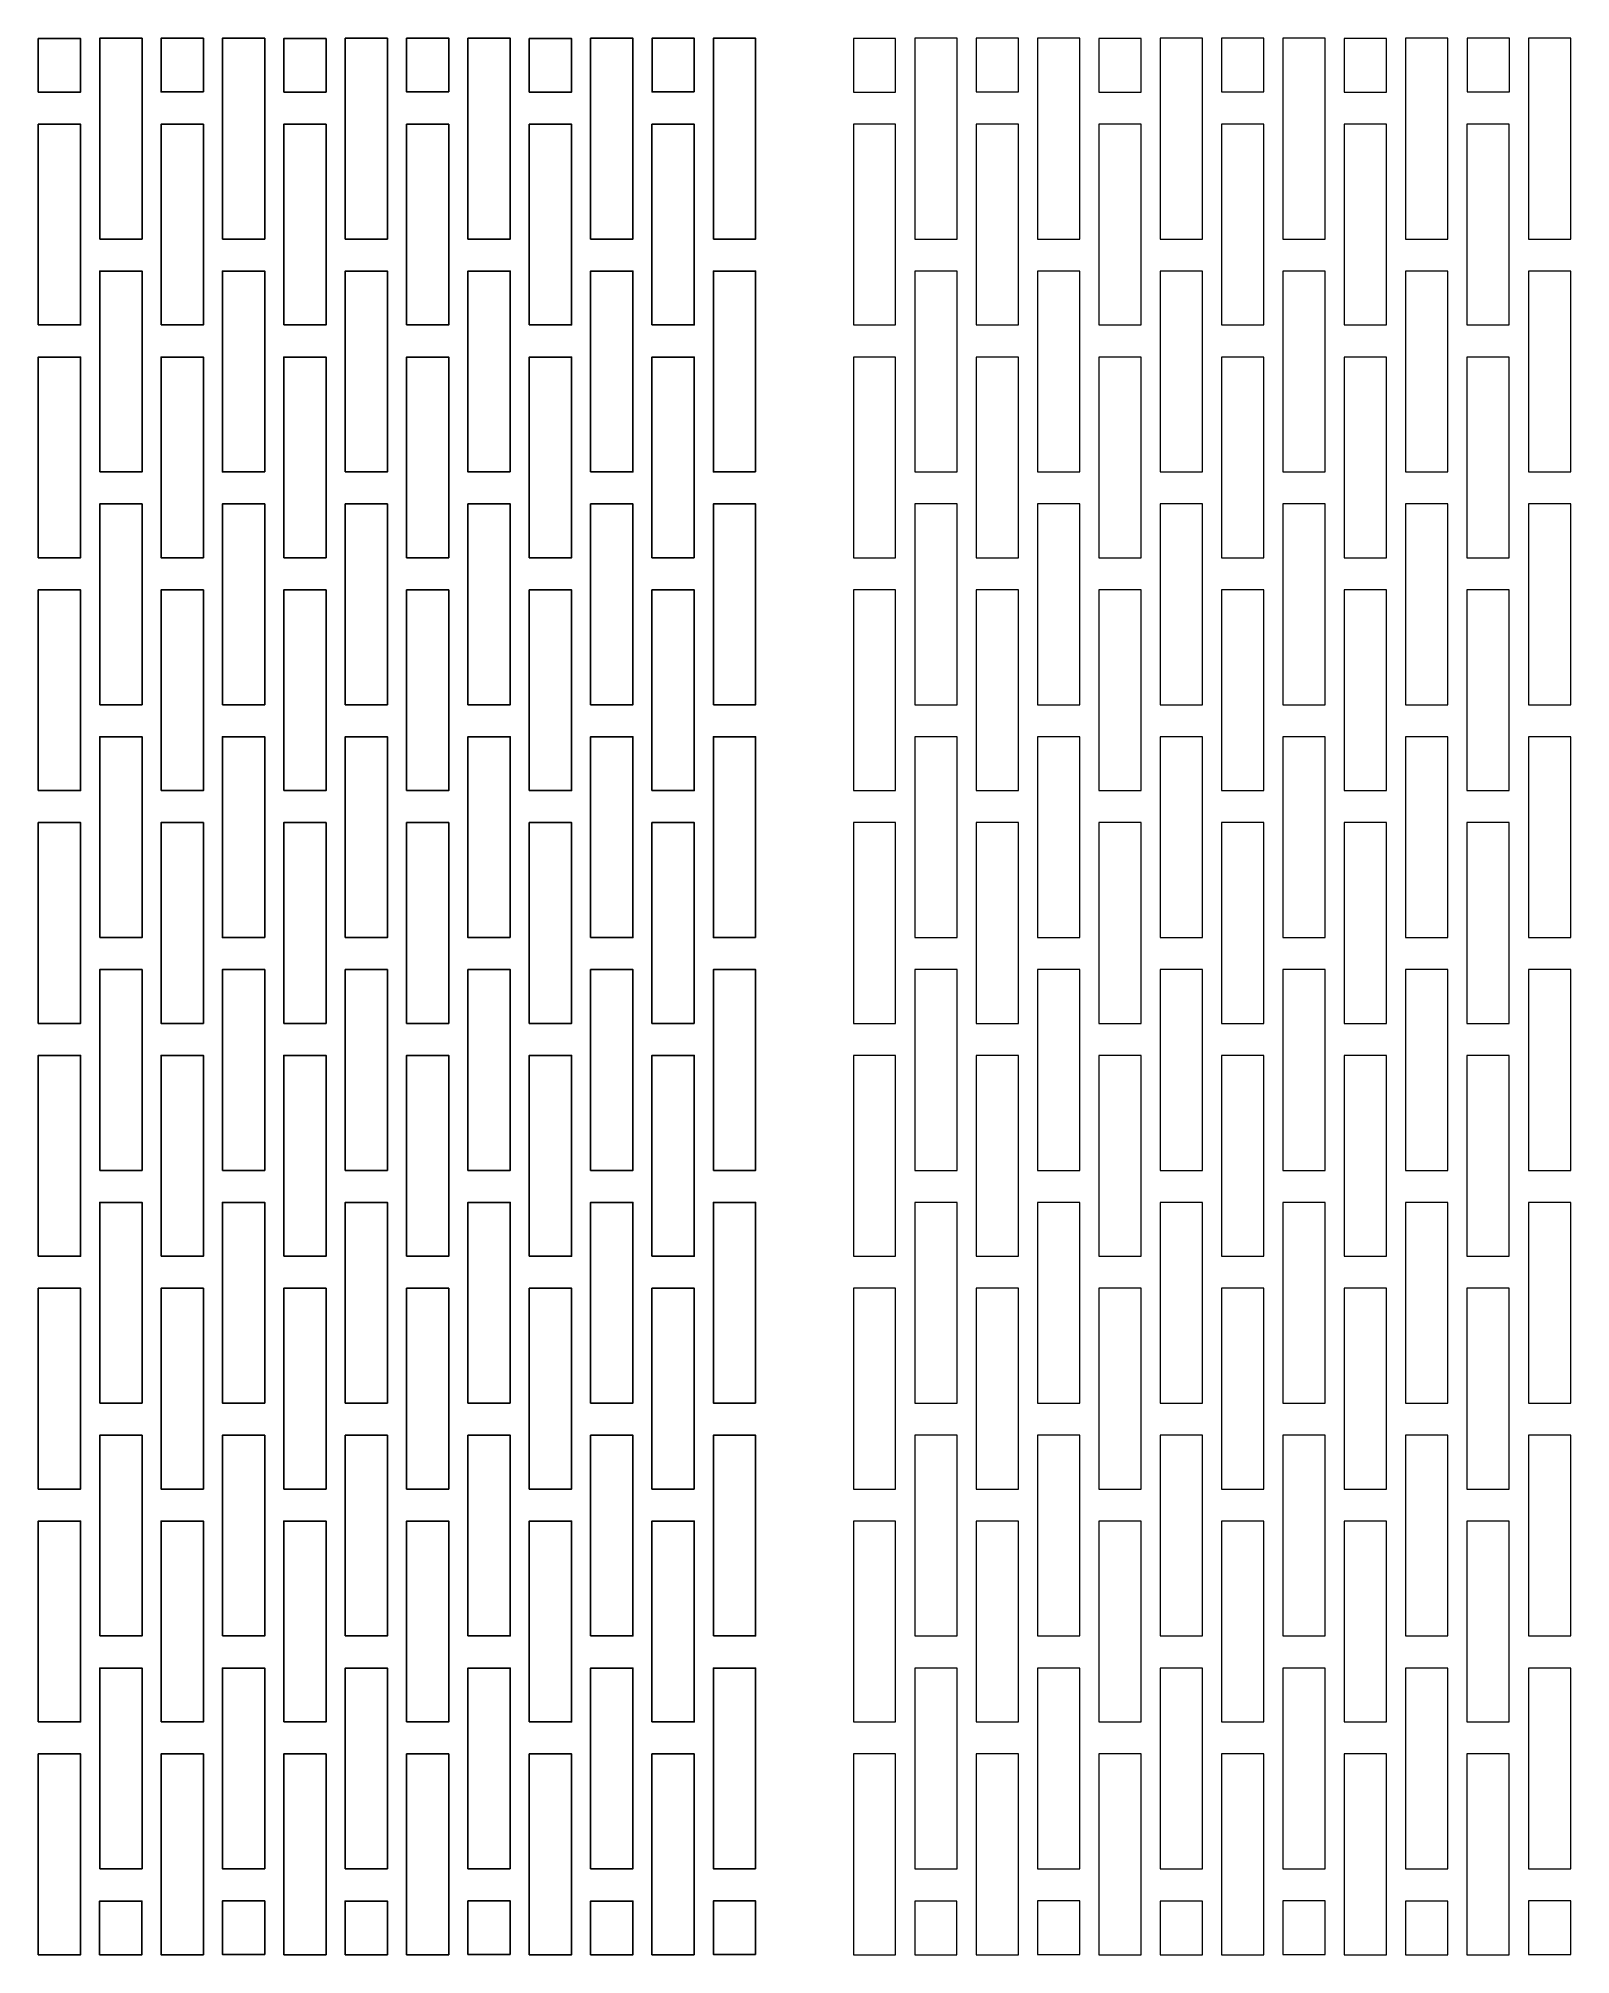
# Model space of a CAD drawing. Header units: centimetres. Extents: x -85 to 85, y -107 to 107.
import ezdxf

# ---------------------------------------------------------------- set-up
doc = ezdxf.new("R2010")
doc.units = ezdxf.units.CM
doc.header["$MEASUREMENT"] = 0
doc.layers.add('layer 1', color=7, linetype='Continuous')

msp = doc.modelspace()

# ---------------------------------------------------------------- linework, layer by layer
at = {"layer": 'layer 1', "color": 175}
for points in [[(-10.1512, 84.35851), (-5.44112, 84.35851), (-5.44112, 106.71175), (-10.1512, 106.71175), (-10.1512, 84.35851)], [(-85.32156, 100.73043), (-80.61148, 100.73043), (-80.61148, 106.69129), (-85.32156, 106.69129), (-85.32156, 100.73043)], [(-78.48452, 84.35846), (-73.77444, 84.35846), (-73.77444, 106.7117), (-78.48452, 106.7117), (-78.48452, 84.35846)], [(-64.81786, 84.35847), (-60.10778, 84.35847), (-60.10778, 106.71171), (-64.81786, 106.71171), (-64.81786, 84.35847)], [(-57.98821, 100.73045), (-53.27813, 100.73045), (-53.27813, 106.69131), (-57.98821, 106.69131), (-57.98821, 100.73045)], [(-51.15117, 84.35848), (-46.44109, 84.35848), (-46.44109, 106.71172), (-51.15117, 106.71172), (-51.15117, 84.35848)], [(-37.48451, 84.35849), (-32.77443, 84.35849), (-32.77443, 106.71173), (-37.48451, 106.71173), (-37.48451, 84.35849)], [(-30.65488, 100.73047), (-25.9448, 100.73047), (-25.9448, 106.69133), (-30.65488, 106.69133), (-30.65488, 100.73047)], [(-23.81784, 84.3585), (-19.10776, 84.3585), (-19.10776, 106.71174), (-23.81784, 106.71174), (-23.81784, 84.3585)], [(-85.32154, 74.79638), (-80.61146, 74.79638), (-80.61146, 97.14962), (-85.32154, 97.14962), (-85.32154, 74.79638)], [(-71.65487, 74.79639), (-66.94479, 74.79639), (-66.94479, 97.14963), (-71.65487, 97.14963), (-71.65487, 74.79639)], [(-57.98819, 74.7964), (-53.27811, 74.7964), (-53.27811, 97.14964), (-57.98819, 97.14964), (-57.98819, 74.7964)], [(-44.32152, 74.79641), (-39.61144, 74.79641), (-39.61144, 97.14965), (-44.32152, 97.14965), (-44.32152, 74.79641)], [(-30.65486, 74.79642), (-25.94478, 74.79642), (-25.94478, 97.14966), (-30.65486, 97.14966), (-30.65486, 74.79642)], [(-16.98822, 74.79643), (-12.27814, 74.79643), (-12.27814, 97.14967), (-16.98822, 97.14967), (-16.98822, 74.79643)], [(-78.48452, 58.42872), (-73.77444, 58.42872), (-73.77444, 80.78196), (-78.48452, 80.78196), (-78.48452, 58.42872)], [(-51.15117, 58.42874), (-46.44109, 58.42874), (-46.44109, 80.78198), (-51.15117, 80.78198), (-51.15117, 58.42874)], [(-23.81784, 58.42876), (-19.10776, 58.42876), (-19.10776, 80.782), (-23.81784, 80.782), (-23.81784, 58.42876)], [(-85.32154, 48.86663), (-80.61146, 48.86663), (-80.61146, 71.21987), (-85.32154, 71.21987), (-85.32154, 48.86663)], [(-57.98819, 48.86665), (-53.27811, 48.86665), (-53.27811, 71.21989), (-57.98819, 71.21989), (-57.98819, 48.86665)], [(-30.65486, 48.86667), (-25.94478, 48.86667), (-25.94478, 71.21991), (-30.65486, 71.21991), (-30.65486, 48.86667)], [(-78.48452, 32.49899), (-73.77444, 32.49899), (-73.77444, 54.85223), (-78.48452, 54.85223), (-78.48452, 32.49899)], [(-64.81786, 32.49901), (-60.10778, 32.49901), (-60.10778, 54.85225), (-64.81786, 54.85225), (-64.81786, 32.49901)], [(-51.15117, 32.49901), (-46.44109, 32.49901), (-46.44109, 54.85225), (-51.15117, 54.85225), (-51.15117, 32.49901)], [(-37.48451, 32.49903), (-32.77443, 32.49903), (-32.77443, 54.85227), (-37.48451, 54.85227), (-37.48451, 32.49903)], [(-23.81784, 32.49903), (-19.10776, 32.49903), (-19.10776, 54.85227), (-23.81784, 54.85227), (-23.81784, 32.49903)], [(-10.1512, 32.49905), (-5.44112, 32.49905), (-5.44112, 54.85229), (-10.1512, 54.85229), (-10.1512, 32.49905)], [(-85.32154, 22.93691), (-80.61146, 22.93691), (-80.61146, 45.29015), (-85.32154, 45.29015), (-85.32154, 22.93691)], [(-71.65487, 22.93693), (-66.94479, 22.93693), (-66.94479, 45.29017), (-71.65487, 45.29017), (-71.65487, 22.93693)], [(-57.98819, 22.93693), (-53.27811, 22.93693), (-53.27811, 45.29017), (-57.98819, 45.29017), (-57.98819, 22.93693)], [(-44.32152, 22.93695), (-39.61144, 22.93695), (-39.61144, 45.29019), (-44.32152, 45.29019), (-44.32152, 22.93695)], [(-30.65486, 22.93695), (-25.94478, 22.93695), (-25.94478, 45.29019), (-30.65486, 45.29019), (-30.65486, 22.93695)], [(-16.98822, 22.93697), (-12.27814, 22.93697), (-12.27814, 45.29021), (-16.98822, 45.29021), (-16.98822, 22.93697)], [(-78.48452, 6.56925), (-73.77444, 6.56925), (-73.77444, 28.92249), (-78.48452, 28.92249), (-78.48452, 6.56925)], [(-51.15117, 6.56927), (-46.44109, 6.56927), (-46.44109, 28.92251), (-51.15117, 28.92251), (-51.15117, 6.56927)], [(-23.81784, 6.56929), (-19.10776, 6.56929), (-19.10776, 28.92253), (-23.81784, 28.92253), (-23.81784, 6.56929)], [(-85.32154, -2.99283), (-80.61146, -2.99283), (-80.61146, 19.36041), (-85.32154, 19.36041), (-85.32154, -2.99283)], [(-57.98819, -2.99281), (-53.27811, -2.99281), (-53.27811, 19.36043), (-57.98819, 19.36043), (-57.98819, -2.99281)], [(-30.65486, -2.99279), (-25.94478, -2.99279), (-25.94478, 19.36045), (-30.65486, 19.36045), (-30.65486, -2.99279)], [(-78.48452, -19.36047), (-73.77444, -19.36047), (-73.77444, 2.99277), (-78.48452, 2.99277), (-78.48452, -19.36047)], [(-64.81786, -19.36045), (-60.10778, -19.36045), (-60.10778, 2.99279), (-64.81786, 2.99279), (-64.81786, -19.36045)], [(-51.15117, -19.36045), (-46.44109, -19.36045), (-46.44109, 2.99279), (-51.15117, 2.99279), (-51.15117, -19.36045)], [(-37.48451, -19.36043), (-32.77443, -19.36043), (-32.77443, 2.99281), (-37.48451, 2.99281), (-37.48451, -19.36043)], [(-23.81784, -19.36043), (-19.10776, -19.36043), (-19.10776, 2.99281), (-23.81784, 2.99281), (-23.81784, -19.36043)], [(-10.1512, -19.36041), (-5.44112, -19.36041), (-5.44112, 2.99283), (-10.1512, 2.99283), (-10.1512, -19.36041)], [(-85.32154, -28.92255), (-80.61146, -28.92255), (-80.61146, -6.56931), (-85.32154, -6.56931), (-85.32154, -28.92255)], [(-71.65487, -28.92253), (-66.94479, -28.92253), (-66.94479, -6.56929), (-71.65487, -6.56929), (-71.65487, -28.92253)], [(-57.98819, -28.92253), (-53.27811, -28.92253), (-53.27811, -6.56929), (-57.98819, -6.56929), (-57.98819, -28.92253)], [(-44.32152, -28.92251), (-39.61144, -28.92251), (-39.61144, -6.56927), (-44.32152, -6.56927), (-44.32152, -28.92251)], [(-30.65486, -28.92251), (-25.94478, -28.92251), (-25.94478, -6.56927), (-30.65486, -6.56927), (-30.65486, -28.92251)], [(-16.98822, -28.92249), (-12.27814, -28.92249), (-12.27814, -6.56925), (-16.98822, -6.56925), (-16.98822, -28.92249)], [(-78.48452, -45.29021), (-73.77444, -45.29021), (-73.77444, -22.93697), (-78.48452, -22.93697), (-78.48452, -45.29021)], [(-51.15117, -45.29019), (-46.44109, -45.29019), (-46.44109, -22.93695), (-51.15117, -22.93695), (-51.15117, -45.29019)], [(-23.81784, -45.29017), (-19.10776, -45.29017), (-19.10776, -22.93693), (-23.81784, -22.93693), (-23.81784, -45.29017)], [(-85.32154, -54.85229), (-80.61146, -54.85229), (-80.61146, -32.49905), (-85.32154, -32.49905), (-85.32154, -54.85229)], [(-57.98819, -54.85227), (-53.27811, -54.85227), (-53.27811, -32.49903), (-57.98819, -32.49903), (-57.98819, -54.85227)], [(-30.65486, -54.85225), (-25.94478, -54.85225), (-25.94478, -32.49901), (-30.65486, -32.49901), (-30.65486, -54.85225)], [(-78.48452, -71.21993), (-73.77444, -71.21993), (-73.77444, -48.86669), (-78.48452, -48.86669), (-78.48452, -71.21993)], [(-64.81786, -71.21991), (-60.10778, -71.21991), (-60.10778, -48.86667), (-64.81786, -48.86667), (-64.81786, -71.21991)], [(-51.15117, -71.21991), (-46.44109, -71.21991), (-46.44109, -48.86667), (-51.15117, -48.86667), (-51.15117, -71.21991)], [(-37.48451, -71.21989), (-32.77443, -71.21989), (-32.77443, -48.86665), (-37.48451, -48.86665), (-37.48451, -71.21989)], [(-23.81784, -71.21989), (-19.10776, -71.21989), (-19.10776, -48.86665), (-23.81784, -48.86665), (-23.81784, -71.21989)], [(-10.1512, -71.21987), (-5.44112, -71.21987), (-5.44112, -48.86663), (-10.1512, -48.86663), (-10.1512, -71.21987)], [(-85.32154, -80.78202), (-80.61146, -80.78202), (-80.61146, -58.42878), (-85.32154, -58.42878), (-85.32154, -80.78202)], [(-71.65487, -80.782), (-66.94479, -80.782), (-66.94479, -58.42876), (-71.65487, -58.42876), (-71.65487, -80.782)], [(-57.98819, -80.782), (-53.27811, -80.782), (-53.27811, -58.42876), (-57.98819, -58.42876), (-57.98819, -80.782)], [(-44.32152, -80.78198), (-39.61144, -80.78198), (-39.61144, -58.42874), (-44.32152, -58.42874), (-44.32152, -80.78198)], [(-30.65486, -80.78198), (-25.94478, -80.78198), (-25.94478, -58.42874), (-30.65486, -58.42874), (-30.65486, -80.78198)], [(-16.98822, -80.78196), (-12.27814, -80.78196), (-12.27814, -58.42872), (-16.98822, -58.42872), (-16.98822, -80.78196)], [(-78.48452, -97.14967), (-73.77444, -97.14967), (-73.77444, -74.79643), (-78.48452, -74.79643), (-78.48452, -97.14967)], [(-51.15117, -97.14965), (-46.44109, -97.14965), (-46.44109, -74.79641), (-51.15117, -74.79641), (-51.15117, -97.14965)], [(-23.81784, -97.14963), (-19.10776, -97.14963), (-19.10776, -74.79639), (-23.81784, -74.79639), (-23.81784, -97.14963)], [(-85.32154, -106.71175), (-80.61146, -106.71175), (-80.61146, -84.35851), (-85.32154, -84.35851), (-85.32154, -106.71175)], [(-57.98819, -106.71173), (-53.27811, -106.71173), (-53.27811, -84.35849), (-57.98819, -84.35849), (-57.98819, -106.71173)], [(-30.65486, -106.71171), (-25.94478, -106.71171), (-25.94478, -84.35847), (-30.65486, -84.35847), (-30.65486, -106.71171)], [(-78.4919, -106.71174), (-73.78182, -106.71174), (-73.78182, -100.75088), (-78.4919, -100.75088), (-78.4919, -106.71174)], [(-51.15855, -106.71172), (-46.44847, -106.71172), (-46.44847, -100.75086), (-51.15855, -100.75086), (-51.15855, -106.71172)], [(-23.82523, -106.7117), (-19.11515, -106.7117), (-19.11515, -100.75084), (-23.82523, -100.75084), (-23.82523, -106.7117)]]:
    msp.add_lwpolyline(points, close=True, dxfattribs=at)
at = {"layer": 'layer 1', "color": 240, "lineweight": 9}
for points in [[(80.61146, 84.35851), (85.32154, 84.35851), (85.32154, 106.71175), (80.61146, 106.71175), (80.61146, 84.35851)], [(5.4411, 100.73043), (10.15118, 100.73043), (10.15118, 106.69129), (5.4411, 106.69129), (5.4411, 100.73043)], [(12.27814, 84.35846), (16.98822, 84.35846), (16.98822, 106.7117), (12.27814, 106.7117), (12.27814, 84.35846)], [(25.9448, 84.35847), (30.65488, 84.35847), (30.65488, 106.71171), (25.9448, 106.71171), (25.9448, 84.35847)], [(32.77445, 100.73045), (37.48453, 100.73045), (37.48453, 106.69131), (32.77445, 106.69131), (32.77445, 100.73045)], [(39.61149, 84.35848), (44.32157, 84.35848), (44.32157, 106.71172), (39.61149, 106.71172), (39.61149, 84.35848)], [(53.27815, 84.35849), (57.98823, 84.35849), (57.98823, 106.71173), (53.27815, 106.71173), (53.27815, 84.35849)], [(60.10778, 100.73047), (64.81786, 100.73047), (64.81786, 106.69133), (60.10778, 106.69133), (60.10778, 100.73047)], [(66.94482, 84.3585), (71.6549, 84.3585), (71.6549, 106.71174), (66.94482, 106.71174), (66.94482, 84.3585)], [(5.44112, 74.79638), (10.1512, 74.79638), (10.1512, 97.14962), (5.44112, 97.14962), (5.44112, 74.79638)], [(19.10779, 74.79639), (23.81787, 74.79639), (23.81787, 97.14963), (19.10779, 97.14963), (19.10779, 74.79639)], [(32.77447, 74.7964), (37.48455, 74.7964), (37.48455, 97.14964), (32.77447, 97.14964), (32.77447, 74.7964)], [(46.44114, 74.79641), (51.15122, 74.79641), (51.15122, 97.14965), (46.44114, 97.14965), (46.44114, 74.79641)], [(60.1078, 74.79642), (64.81788, 74.79642), (64.81788, 97.14966), (60.1078, 97.14966), (60.1078, 74.79642)], [(73.77444, 74.79643), (78.48452, 74.79643), (78.48452, 97.14967), (73.77444, 97.14967), (73.77444, 74.79643)], [(12.27814, 58.42872), (16.98822, 58.42872), (16.98822, 80.78196), (12.27814, 80.78196), (12.27814, 58.42872)], [(39.61149, 58.42874), (44.32157, 58.42874), (44.32157, 80.78198), (39.61149, 80.78198), (39.61149, 58.42874)], [(66.94482, 58.42876), (71.6549, 58.42876), (71.6549, 80.782), (66.94482, 80.782), (66.94482, 58.42876)], [(5.44112, 48.86663), (10.1512, 48.86663), (10.1512, 71.21987), (5.44112, 71.21987), (5.44112, 48.86663)], [(32.77447, 48.86665), (37.48455, 48.86665), (37.48455, 71.21989), (32.77447, 71.21989), (32.77447, 48.86665)], [(60.1078, 48.86667), (64.81788, 48.86667), (64.81788, 71.21991), (60.1078, 71.21991), (60.1078, 48.86667)], [(12.27814, 32.49899), (16.98822, 32.49899), (16.98822, 54.85223), (12.27814, 54.85223), (12.27814, 32.49899)], [(25.9448, 32.49901), (30.65488, 32.49901), (30.65488, 54.85225), (25.9448, 54.85225), (25.9448, 32.49901)], [(39.61149, 32.49901), (44.32157, 32.49901), (44.32157, 54.85225), (39.61149, 54.85225), (39.61149, 32.49901)], [(53.27815, 32.49903), (57.98823, 32.49903), (57.98823, 54.85227), (53.27815, 54.85227), (53.27815, 32.49903)], [(66.94482, 32.49903), (71.6549, 32.49903), (71.6549, 54.85227), (66.94482, 54.85227), (66.94482, 32.49903)], [(80.61146, 32.49905), (85.32154, 32.49905), (85.32154, 54.85229), (80.61146, 54.85229), (80.61146, 32.49905)], [(5.44112, 22.93691), (10.1512, 22.93691), (10.1512, 45.29015), (5.44112, 45.29015), (5.44112, 22.93691)], [(19.10779, 22.93693), (23.81787, 22.93693), (23.81787, 45.29017), (19.10779, 45.29017), (19.10779, 22.93693)], [(32.77447, 22.93693), (37.48455, 22.93693), (37.48455, 45.29017), (32.77447, 45.29017), (32.77447, 22.93693)], [(46.44114, 22.93695), (51.15122, 22.93695), (51.15122, 45.29019), (46.44114, 45.29019), (46.44114, 22.93695)], [(60.1078, 22.93695), (64.81788, 22.93695), (64.81788, 45.29019), (60.1078, 45.29019), (60.1078, 22.93695)], [(73.77444, 22.93697), (78.48452, 22.93697), (78.48452, 45.29021), (73.77444, 45.29021), (73.77444, 22.93697)], [(12.27814, 6.56925), (16.98822, 6.56925), (16.98822, 28.92249), (12.27814, 28.92249), (12.27814, 6.56925)], [(39.61149, 6.56927), (44.32157, 6.56927), (44.32157, 28.92251), (39.61149, 28.92251), (39.61149, 6.56927)], [(66.94482, 6.56929), (71.6549, 6.56929), (71.6549, 28.92253), (66.94482, 28.92253), (66.94482, 6.56929)], [(5.44112, -2.99283), (10.1512, -2.99283), (10.1512, 19.36041), (5.44112, 19.36041), (5.44112, -2.99283)], [(32.77447, -2.99281), (37.48455, -2.99281), (37.48455, 19.36043), (32.77447, 19.36043), (32.77447, -2.99281)], [(60.1078, -2.99279), (64.81788, -2.99279), (64.81788, 19.36045), (60.1078, 19.36045), (60.1078, -2.99279)], [(12.27814, -19.36047), (16.98822, -19.36047), (16.98822, 2.99277), (12.27814, 2.99277), (12.27814, -19.36047)], [(25.9448, -19.36045), (30.65488, -19.36045), (30.65488, 2.99279), (25.9448, 2.99279), (25.9448, -19.36045)], [(39.61149, -19.36045), (44.32157, -19.36045), (44.32157, 2.99279), (39.61149, 2.99279), (39.61149, -19.36045)], [(53.27815, -19.36043), (57.98823, -19.36043), (57.98823, 2.99281), (53.27815, 2.99281), (53.27815, -19.36043)], [(66.94482, -19.36043), (71.6549, -19.36043), (71.6549, 2.99281), (66.94482, 2.99281), (66.94482, -19.36043)], [(80.61146, -19.36041), (85.32154, -19.36041), (85.32154, 2.99283), (80.61146, 2.99283), (80.61146, -19.36041)], [(5.44112, -28.92255), (10.1512, -28.92255), (10.1512, -6.56931), (5.44112, -6.56931), (5.44112, -28.92255)], [(19.10779, -28.92253), (23.81787, -28.92253), (23.81787, -6.56929), (19.10779, -6.56929), (19.10779, -28.92253)], [(32.77447, -28.92253), (37.48455, -28.92253), (37.48455, -6.56929), (32.77447, -6.56929), (32.77447, -28.92253)], [(46.44114, -28.92251), (51.15122, -28.92251), (51.15122, -6.56927), (46.44114, -6.56927), (46.44114, -28.92251)], [(60.1078, -28.92251), (64.81788, -28.92251), (64.81788, -6.56927), (60.1078, -6.56927), (60.1078, -28.92251)], [(73.77444, -28.92249), (78.48452, -28.92249), (78.48452, -6.56925), (73.77444, -6.56925), (73.77444, -28.92249)], [(12.27814, -45.29021), (16.98822, -45.29021), (16.98822, -22.93697), (12.27814, -22.93697), (12.27814, -45.29021)], [(39.61149, -45.29019), (44.32157, -45.29019), (44.32157, -22.93695), (39.61149, -22.93695), (39.61149, -45.29019)], [(66.94482, -45.29017), (71.6549, -45.29017), (71.6549, -22.93693), (66.94482, -22.93693), (66.94482, -45.29017)], [(5.44112, -54.85229), (10.1512, -54.85229), (10.1512, -32.49905), (5.44112, -32.49905), (5.44112, -54.85229)], [(32.77447, -54.85227), (37.48455, -54.85227), (37.48455, -32.49903), (32.77447, -32.49903), (32.77447, -54.85227)], [(60.1078, -54.85225), (64.81788, -54.85225), (64.81788, -32.49901), (60.1078, -32.49901), (60.1078, -54.85225)], [(12.27814, -71.21993), (16.98822, -71.21993), (16.98822, -48.86669), (12.27814, -48.86669), (12.27814, -71.21993)], [(25.9448, -71.21991), (30.65488, -71.21991), (30.65488, -48.86667), (25.9448, -48.86667), (25.9448, -71.21991)], [(39.61149, -71.21991), (44.32157, -71.21991), (44.32157, -48.86667), (39.61149, -48.86667), (39.61149, -71.21991)], [(53.27815, -71.21989), (57.98823, -71.21989), (57.98823, -48.86665), (53.27815, -48.86665), (53.27815, -71.21989)], [(66.94482, -71.21989), (71.6549, -71.21989), (71.6549, -48.86665), (66.94482, -48.86665), (66.94482, -71.21989)], [(80.61146, -71.21987), (85.32154, -71.21987), (85.32154, -48.86663), (80.61146, -48.86663), (80.61146, -71.21987)], [(5.44112, -80.78202), (10.1512, -80.78202), (10.1512, -58.42878), (5.44112, -58.42878), (5.44112, -80.78202)], [(19.10779, -80.782), (23.81787, -80.782), (23.81787, -58.42876), (19.10779, -58.42876), (19.10779, -80.782)], [(32.77447, -80.782), (37.48455, -80.782), (37.48455, -58.42876), (32.77447, -58.42876), (32.77447, -80.782)], [(46.44114, -80.78198), (51.15122, -80.78198), (51.15122, -58.42874), (46.44114, -58.42874), (46.44114, -80.78198)], [(60.1078, -80.78198), (64.81788, -80.78198), (64.81788, -58.42874), (60.1078, -58.42874), (60.1078, -80.78198)], [(73.77444, -80.78196), (78.48452, -80.78196), (78.48452, -58.42872), (73.77444, -58.42872), (73.77444, -80.78196)], [(12.27814, -97.14967), (16.98822, -97.14967), (16.98822, -74.79643), (12.27814, -74.79643), (12.27814, -97.14967)], [(39.61149, -97.14965), (44.32157, -97.14965), (44.32157, -74.79641), (39.61149, -74.79641), (39.61149, -97.14965)], [(66.94482, -97.14963), (71.6549, -97.14963), (71.6549, -74.79639), (66.94482, -74.79639), (66.94482, -97.14963)], [(5.44112, -106.71175), (10.1512, -106.71175), (10.1512, -84.35851), (5.44112, -84.35851), (5.44112, -106.71175)], [(32.77447, -106.71173), (37.48455, -106.71173), (37.48455, -84.35849), (32.77447, -84.35849), (32.77447, -106.71173)], [(60.1078, -106.71171), (64.81788, -106.71171), (64.81788, -84.35847), (60.1078, -84.35847), (60.1078, -106.71171)], [(12.27076, -106.71174), (16.98084, -106.71174), (16.98084, -100.75088), (12.27076, -100.75088), (12.27076, -106.71174)], [(39.60411, -106.71172), (44.31419, -106.71172), (44.31419, -100.75086), (39.60411, -100.75086), (39.60411, -106.71172)], [(66.93743, -106.7117), (71.64751, -106.7117), (71.64751, -100.75084), (66.93743, -100.75084), (66.93743, -106.7117)]]:
    msp.add_lwpolyline(points, close=True, dxfattribs=at)
at = {"layer": 'layer 1', "color": 175}
for points in [[(-66.93741, 100.75084), (-66.93741, 100.75084), (-71.6475, 100.75084), (-71.6475, 100.75084), (-71.6475, 100.75084), (-71.6475, 100.75084), (-71.6475, 106.7117), (-71.6475, 106.7117), (-71.6475, 106.7117), (-71.6475, 106.7117), (-66.93741, 106.7117), (-66.93741, 106.7117), (-66.93741, 106.7117), (-66.93741, 106.7117), (-66.93741, 100.75084), (-66.93741, 100.75084)], [(-39.60406, 100.75086), (-39.60406, 100.75086), (-44.31415, 100.75086), (-44.31415, 100.75086), (-44.31415, 100.75086), (-44.31415, 100.75086), (-44.31415, 106.71172), (-44.31415, 106.71172), (-44.31415, 106.71172), (-44.31415, 106.71172), (-39.60406, 106.71172), (-39.60406, 106.71172), (-39.60406, 106.71172), (-39.60406, 106.71172), (-39.60406, 100.75086), (-39.60406, 100.75086)], [(-12.27076, 100.75088), (-12.27076, 100.75088), (-16.98085, 100.75088), (-16.98085, 100.75088), (-16.98085, 100.75088), (-16.98085, 100.75088), (-16.98085, 106.71174), (-16.98085, 106.71174), (-16.98085, 106.71174), (-16.98085, 106.71174), (-12.27076, 106.71174), (-12.27076, 106.71174), (-12.27076, 106.71174), (-12.27076, 106.71174), (-12.27076, 100.75088), (-12.27076, 100.75088)], [(-60.10778, 58.42874), (-60.10778, 58.42874), (-64.81787, 58.42874), (-64.81787, 58.42874), (-64.81787, 58.42874), (-64.81787, 58.42874), (-64.81787, 80.78198), (-64.81787, 80.78198), (-64.81787, 80.78198), (-64.81787, 80.78198), (-60.10778, 80.78198), (-60.10778, 80.78198), (-60.10778, 80.78198), (-60.10778, 80.78198), (-60.10778, 58.42874), (-60.10778, 58.42874)], [(-32.77443, 58.42876), (-32.77443, 58.42876), (-37.48452, 58.42876), (-37.48452, 58.42876), (-37.48452, 58.42876), (-37.48452, 58.42876), (-37.48452, 80.782), (-37.48452, 80.782), (-37.48452, 80.782), (-37.48452, 80.782), (-32.77443, 80.782), (-32.77443, 80.782), (-32.77443, 80.782), (-32.77443, 80.782), (-32.77443, 58.42876), (-32.77443, 58.42876)], [(-5.44112, 58.42878), (-5.44112, 58.42878), (-10.15121, 58.42878), (-10.15121, 58.42878), (-10.15121, 58.42878), (-10.15121, 58.42878), (-10.15121, 80.78202), (-10.15121, 80.78202), (-10.15121, 80.78202), (-10.15121, 80.78202), (-5.44112, 80.78202), (-5.44112, 80.78202), (-5.44112, 80.78202), (-5.44112, 80.78202), (-5.44112, 58.42878), (-5.44112, 58.42878)], [(-66.94479, 48.86665), (-66.94479, 48.86665), (-71.65488, 48.86665), (-71.65488, 48.86665), (-71.65488, 48.86665), (-71.65488, 48.86665), (-71.65488, 71.21989), (-71.65488, 71.21989), (-71.65488, 71.21989), (-71.65488, 71.21989), (-66.94479, 71.21989), (-66.94479, 71.21989), (-66.94479, 71.21989), (-66.94479, 71.21989), (-66.94479, 48.86665), (-66.94479, 48.86665)], [(-39.61144, 48.86667), (-39.61144, 48.86667), (-44.32153, 48.86667), (-44.32153, 48.86667), (-44.32153, 48.86667), (-44.32153, 48.86667), (-44.32153, 71.21991), (-44.32153, 71.21991), (-44.32153, 71.21991), (-44.32153, 71.21991), (-39.61144, 71.21991), (-39.61144, 71.21991), (-39.61144, 71.21991), (-39.61144, 71.21991), (-39.61144, 48.86667), (-39.61144, 48.86667)], [(-12.27814, 48.86669), (-12.27814, 48.86669), (-16.98823, 48.86669), (-16.98823, 48.86669), (-16.98823, 48.86669), (-16.98823, 48.86669), (-16.98823, 71.21993), (-16.98823, 71.21993), (-16.98823, 71.21993), (-16.98823, 71.21993), (-12.27814, 71.21993), (-12.27814, 71.21993), (-12.27814, 71.21993), (-12.27814, 71.21993), (-12.27814, 48.86669), (-12.27814, 48.86669)], [(-60.10778, 6.56927), (-60.10778, 6.56927), (-64.81787, 6.56927), (-64.81787, 6.56927), (-64.81787, 6.56927), (-64.81787, 6.56927), (-64.81787, 28.92251), (-64.81787, 28.92251), (-64.81787, 28.92251), (-64.81787, 28.92251), (-60.10778, 28.92251), (-60.10778, 28.92251), (-60.10778, 28.92251), (-60.10778, 28.92251), (-60.10778, 6.56927), (-60.10778, 6.56927)], [(-32.77443, 6.56929), (-32.77443, 6.56929), (-37.48452, 6.56929), (-37.48452, 6.56929), (-37.48452, 6.56929), (-37.48452, 6.56929), (-37.48452, 28.92253), (-37.48452, 28.92253), (-37.48452, 28.92253), (-37.48452, 28.92253), (-32.77443, 28.92253), (-32.77443, 28.92253), (-32.77443, 28.92253), (-32.77443, 28.92253), (-32.77443, 6.56929), (-32.77443, 6.56929)], [(-5.44112, 6.56931), (-5.44112, 6.56931), (-10.15121, 6.56931), (-10.15121, 6.56931), (-10.15121, 6.56931), (-10.15121, 6.56931), (-10.15121, 28.92255), (-10.15121, 28.92255), (-10.15121, 28.92255), (-10.15121, 28.92255), (-5.44112, 28.92255), (-5.44112, 28.92255), (-5.44112, 28.92255), (-5.44112, 28.92255), (-5.44112, 6.56931), (-5.44112, 6.56931)], [(-66.94479, -2.99281), (-66.94479, -2.99281), (-71.65488, -2.99281), (-71.65488, -2.99281), (-71.65488, -2.99281), (-71.65488, -2.99281), (-71.65488, 19.36043), (-71.65488, 19.36043), (-71.65488, 19.36043), (-71.65488, 19.36043), (-66.94479, 19.36043), (-66.94479, 19.36043), (-66.94479, 19.36043), (-66.94479, 19.36043), (-66.94479, -2.99281), (-66.94479, -2.99281)], [(-39.61144, -2.99279), (-39.61144, -2.99279), (-44.32153, -2.99279), (-44.32153, -2.99279), (-44.32153, -2.99279), (-44.32153, -2.99279), (-44.32153, 19.36045), (-44.32153, 19.36045), (-44.32153, 19.36045), (-44.32153, 19.36045), (-39.61144, 19.36045), (-39.61144, 19.36045), (-39.61144, 19.36045), (-39.61144, 19.36045), (-39.61144, -2.99279), (-39.61144, -2.99279)], [(-12.27814, -2.99277), (-12.27814, -2.99277), (-16.98823, -2.99277), (-16.98823, -2.99277), (-16.98823, -2.99277), (-16.98823, -2.99277), (-16.98823, 19.36047), (-16.98823, 19.36047), (-16.98823, 19.36047), (-16.98823, 19.36047), (-12.27814, 19.36047), (-12.27814, 19.36047), (-12.27814, 19.36047), (-12.27814, 19.36047), (-12.27814, -2.99277), (-12.27814, -2.99277)], [(-60.10778, -45.29019), (-60.10778, -45.29019), (-64.81787, -45.29019), (-64.81787, -45.29019), (-64.81787, -45.29019), (-64.81787, -45.29019), (-64.81787, -22.93695), (-64.81787, -22.93695), (-64.81787, -22.93695), (-64.81787, -22.93695), (-60.10778, -22.93695), (-60.10778, -22.93695), (-60.10778, -22.93695), (-60.10778, -22.93695), (-60.10778, -45.29019), (-60.10778, -45.29019)], [(-32.77443, -45.29017), (-32.77443, -45.29017), (-37.48452, -45.29017), (-37.48452, -45.29017), (-37.48452, -45.29017), (-37.48452, -45.29017), (-37.48452, -22.93693), (-37.48452, -22.93693), (-37.48452, -22.93693), (-37.48452, -22.93693), (-32.77443, -22.93693), (-32.77443, -22.93693), (-32.77443, -22.93693), (-32.77443, -22.93693), (-32.77443, -45.29017), (-32.77443, -45.29017)], [(-5.44112, -45.29015), (-5.44112, -45.29015), (-10.15121, -45.29015), (-10.15121, -45.29015), (-10.15121, -45.29015), (-10.15121, -45.29015), (-10.15121, -22.93691), (-10.15121, -22.93691), (-10.15121, -22.93691), (-10.15121, -22.93691), (-5.44112, -22.93691), (-5.44112, -22.93691), (-5.44112, -22.93691), (-5.44112, -22.93691), (-5.44112, -45.29015), (-5.44112, -45.29015)], [(-66.94479, -54.85227), (-66.94479, -54.85227), (-71.65488, -54.85227), (-71.65488, -54.85227), (-71.65488, -54.85227), (-71.65488, -54.85227), (-71.65488, -32.49903), (-71.65488, -32.49903), (-71.65488, -32.49903), (-71.65488, -32.49903), (-66.94479, -32.49903), (-66.94479, -32.49903), (-66.94479, -32.49903), (-66.94479, -32.49903), (-66.94479, -54.85227), (-66.94479, -54.85227)], [(-39.61144, -54.85225), (-39.61144, -54.85225), (-44.32153, -54.85225), (-44.32153, -54.85225), (-44.32153, -54.85225), (-44.32153, -54.85225), (-44.32153, -32.49901), (-44.32153, -32.49901), (-44.32153, -32.49901), (-44.32153, -32.49901), (-39.61144, -32.49901), (-39.61144, -32.49901), (-39.61144, -32.49901), (-39.61144, -32.49901), (-39.61144, -54.85225), (-39.61144, -54.85225)], [(-12.27814, -54.85223), (-12.27814, -54.85223), (-16.98823, -54.85223), (-16.98823, -54.85223), (-16.98823, -54.85223), (-16.98823, -54.85223), (-16.98823, -32.49899), (-16.98823, -32.49899), (-16.98823, -32.49899), (-16.98823, -32.49899), (-12.27814, -32.49899), (-12.27814, -32.49899), (-12.27814, -32.49899), (-12.27814, -32.49899), (-12.27814, -54.85223), (-12.27814, -54.85223)], [(-60.10778, -97.14966), (-60.10778, -97.14966), (-64.81787, -97.14966), (-64.81787, -97.14966), (-64.81787, -97.14966), (-64.81787, -97.14966), (-64.81787, -74.79642), (-64.81787, -74.79642), (-64.81787, -74.79642), (-64.81787, -74.79642), (-60.10778, -74.79642), (-60.10778, -74.79642), (-60.10778, -74.79642), (-60.10778, -74.79642), (-60.10778, -97.14966), (-60.10778, -97.14966)], [(-32.77443, -97.14964), (-32.77443, -97.14964), (-37.48452, -97.14964), (-37.48452, -97.14964), (-37.48452, -97.14964), (-37.48452, -97.14964), (-37.48452, -74.7964), (-37.48452, -74.7964), (-37.48452, -74.7964), (-37.48452, -74.7964), (-32.77443, -74.7964), (-32.77443, -74.7964), (-32.77443, -74.7964), (-32.77443, -74.7964), (-32.77443, -97.14964), (-32.77443, -97.14964)], [(-5.44112, -97.14962), (-5.44112, -97.14962), (-10.15121, -97.14962), (-10.15121, -97.14962), (-10.15121, -97.14962), (-10.15121, -97.14962), (-10.15121, -74.79638), (-10.15121, -74.79638), (-10.15121, -74.79638), (-10.15121, -74.79638), (-5.44112, -74.79638), (-5.44112, -74.79638), (-5.44112, -74.79638), (-5.44112, -74.79638), (-5.44112, -97.14962), (-5.44112, -97.14962)], [(-66.94479, -106.71174), (-66.94479, -106.71174), (-71.65488, -106.71174), (-71.65488, -106.71174), (-71.65488, -106.71174), (-71.65488, -106.71174), (-71.65488, -84.3585), (-71.65488, -84.3585), (-71.65488, -84.3585), (-71.65488, -84.3585), (-66.94479, -84.3585), (-66.94479, -84.3585), (-66.94479, -84.3585), (-66.94479, -84.3585), (-66.94479, -106.71174), (-66.94479, -106.71174)], [(-39.61144, -106.71172), (-39.61144, -106.71172), (-44.32153, -106.71172), (-44.32153, -106.71172), (-44.32153, -106.71172), (-44.32153, -106.71172), (-44.32153, -84.35848), (-44.32153, -84.35848), (-44.32153, -84.35848), (-44.32153, -84.35848), (-39.61144, -84.35848), (-39.61144, -84.35848), (-39.61144, -84.35848), (-39.61144, -84.35848), (-39.61144, -106.71172), (-39.61144, -106.71172)], [(-12.27814, -106.7117), (-12.27814, -106.7117), (-16.98823, -106.7117), (-16.98823, -106.7117), (-16.98823, -106.7117), (-16.98823, -106.7117), (-16.98823, -84.35846), (-16.98823, -84.35846), (-16.98823, -84.35846), (-16.98823, -84.35846), (-12.27814, -84.35846), (-12.27814, -84.35846), (-12.27814, -84.35846), (-12.27814, -84.35846), (-12.27814, -106.7117), (-12.27814, -106.7117)], [(-60.10775, -106.69133), (-60.10775, -106.69133), (-64.81784, -106.69133), (-64.81784, -106.69133), (-64.81784, -106.69133), (-64.81784, -106.69133), (-64.81784, -100.73047), (-64.81784, -100.73047), (-64.81784, -100.73047), (-64.81784, -100.73047), (-60.10775, -100.73047), (-60.10775, -100.73047), (-60.10775, -100.73047), (-60.10775, -100.73047), (-60.10775, -106.69133), (-60.10775, -106.69133)], [(-32.7744, -106.69131), (-32.7744, -106.69131), (-37.48449, -106.69131), (-37.48449, -106.69131), (-37.48449, -106.69131), (-37.48449, -106.69131), (-37.48449, -100.73045), (-37.48449, -100.73045), (-37.48449, -100.73045), (-37.48449, -100.73045), (-32.7744, -100.73045), (-32.7744, -100.73045), (-32.7744, -100.73045), (-32.7744, -100.73045), (-32.7744, -106.69131), (-32.7744, -106.69131)], [(-5.4411, -106.69129), (-5.4411, -106.69129), (-10.15119, -106.69129), (-10.15119, -106.69129), (-10.15119, -106.69129), (-10.15119, -106.69129), (-10.15119, -100.73043), (-10.15119, -100.73043), (-10.15119, -100.73043), (-10.15119, -100.73043), (-5.4411, -100.73043), (-5.4411, -100.73043), (-5.4411, -100.73043), (-5.4411, -100.73043), (-5.4411, -106.69129), (-5.4411, -106.69129)]]:
    msp.add_open_spline(points, degree=3, knots=[0, 0, 0, 0, 0.2, 0.2, 0.2, 0.2, 0.4, 0.4, 0.4, 0.4, 0.6, 0.6, 0.6, 0.6, 1, 1, 1, 1], dxfattribs=at)
at = {"layer": 'layer 1', "color": 240, "lineweight": 9}
for points in [[(23.82525, 100.75084), (23.82525, 100.75084), (19.11516, 100.75084), (19.11516, 100.75084), (19.11516, 100.75084), (19.11516, 100.75084), (19.11516, 106.7117), (19.11516, 106.7117), (19.11516, 106.7117), (19.11516, 106.7117), (23.82525, 106.7117), (23.82525, 106.7117), (23.82525, 106.7117), (23.82525, 106.7117), (23.82525, 100.75084), (23.82525, 100.75084)], [(51.1586, 100.75086), (51.1586, 100.75086), (46.44851, 100.75086), (46.44851, 100.75086), (46.44851, 100.75086), (46.44851, 100.75086), (46.44851, 106.71172), (46.44851, 106.71172), (46.44851, 106.71172), (46.44851, 106.71172), (51.1586, 106.71172), (51.1586, 106.71172), (51.1586, 106.71172), (51.1586, 106.71172), (51.1586, 100.75086), (51.1586, 100.75086)], [(78.4919, 100.75088), (78.4919, 100.75088), (73.78181, 100.75088), (73.78181, 100.75088), (73.78181, 100.75088), (73.78181, 100.75088), (73.78181, 106.71174), (73.78181, 106.71174), (73.78181, 106.71174), (73.78181, 106.71174), (78.4919, 106.71174), (78.4919, 106.71174), (78.4919, 106.71174), (78.4919, 106.71174), (78.4919, 100.75088), (78.4919, 100.75088)], [(30.65488, 58.42874), (30.65488, 58.42874), (25.94479, 58.42874), (25.94479, 58.42874), (25.94479, 58.42874), (25.94479, 58.42874), (25.94479, 80.78198), (25.94479, 80.78198), (25.94479, 80.78198), (25.94479, 80.78198), (30.65488, 80.78198), (30.65488, 80.78198), (30.65488, 80.78198), (30.65488, 80.78198), (30.65488, 58.42874), (30.65488, 58.42874)], [(57.98823, 58.42876), (57.98823, 58.42876), (53.27814, 58.42876), (53.27814, 58.42876), (53.27814, 58.42876), (53.27814, 58.42876), (53.27814, 80.782), (53.27814, 80.782), (53.27814, 80.782), (53.27814, 80.782), (57.98823, 80.782), (57.98823, 80.782), (57.98823, 80.782), (57.98823, 80.782), (57.98823, 58.42876), (57.98823, 58.42876)], [(85.32154, 58.42878), (85.32154, 58.42878), (80.61145, 58.42878), (80.61145, 58.42878), (80.61145, 58.42878), (80.61145, 58.42878), (80.61145, 80.78202), (80.61145, 80.78202), (80.61145, 80.78202), (80.61145, 80.78202), (85.32154, 80.78202), (85.32154, 80.78202), (85.32154, 80.78202), (85.32154, 80.78202), (85.32154, 58.42878), (85.32154, 58.42878)], [(23.81787, 48.86665), (23.81787, 48.86665), (19.10778, 48.86665), (19.10778, 48.86665), (19.10778, 48.86665), (19.10778, 48.86665), (19.10778, 71.21989), (19.10778, 71.21989), (19.10778, 71.21989), (19.10778, 71.21989), (23.81787, 71.21989), (23.81787, 71.21989), (23.81787, 71.21989), (23.81787, 71.21989), (23.81787, 48.86665), (23.81787, 48.86665)], [(51.15122, 48.86667), (51.15122, 48.86667), (46.44113, 48.86667), (46.44113, 48.86667), (46.44113, 48.86667), (46.44113, 48.86667), (46.44113, 71.21991), (46.44113, 71.21991), (46.44113, 71.21991), (46.44113, 71.21991), (51.15122, 71.21991), (51.15122, 71.21991), (51.15122, 71.21991), (51.15122, 71.21991), (51.15122, 48.86667), (51.15122, 48.86667)], [(78.48452, 48.86669), (78.48452, 48.86669), (73.77443, 48.86669), (73.77443, 48.86669), (73.77443, 48.86669), (73.77443, 48.86669), (73.77443, 71.21993), (73.77443, 71.21993), (73.77443, 71.21993), (73.77443, 71.21993), (78.48452, 71.21993), (78.48452, 71.21993), (78.48452, 71.21993), (78.48452, 71.21993), (78.48452, 48.86669), (78.48452, 48.86669)], [(30.65488, 6.56927), (30.65488, 6.56927), (25.94479, 6.56927), (25.94479, 6.56927), (25.94479, 6.56927), (25.94479, 6.56927), (25.94479, 28.92251), (25.94479, 28.92251), (25.94479, 28.92251), (25.94479, 28.92251), (30.65488, 28.92251), (30.65488, 28.92251), (30.65488, 28.92251), (30.65488, 28.92251), (30.65488, 6.56927), (30.65488, 6.56927)], [(57.98823, 6.56929), (57.98823, 6.56929), (53.27814, 6.56929), (53.27814, 6.56929), (53.27814, 6.56929), (53.27814, 6.56929), (53.27814, 28.92253), (53.27814, 28.92253), (53.27814, 28.92253), (53.27814, 28.92253), (57.98823, 28.92253), (57.98823, 28.92253), (57.98823, 28.92253), (57.98823, 28.92253), (57.98823, 6.56929), (57.98823, 6.56929)], [(85.32154, 6.56931), (85.32154, 6.56931), (80.61145, 6.56931), (80.61145, 6.56931), (80.61145, 6.56931), (80.61145, 6.56931), (80.61145, 28.92255), (80.61145, 28.92255), (80.61145, 28.92255), (80.61145, 28.92255), (85.32154, 28.92255), (85.32154, 28.92255), (85.32154, 28.92255), (85.32154, 28.92255), (85.32154, 6.56931), (85.32154, 6.56931)], [(23.81787, -2.99281), (23.81787, -2.99281), (19.10778, -2.99281), (19.10778, -2.99281), (19.10778, -2.99281), (19.10778, -2.99281), (19.10778, 19.36043), (19.10778, 19.36043), (19.10778, 19.36043), (19.10778, 19.36043), (23.81787, 19.36043), (23.81787, 19.36043), (23.81787, 19.36043), (23.81787, 19.36043), (23.81787, -2.99281), (23.81787, -2.99281)], [(51.15122, -2.99279), (51.15122, -2.99279), (46.44113, -2.99279), (46.44113, -2.99279), (46.44113, -2.99279), (46.44113, -2.99279), (46.44113, 19.36045), (46.44113, 19.36045), (46.44113, 19.36045), (46.44113, 19.36045), (51.15122, 19.36045), (51.15122, 19.36045), (51.15122, 19.36045), (51.15122, 19.36045), (51.15122, -2.99279), (51.15122, -2.99279)], [(78.48452, -2.99277), (78.48452, -2.99277), (73.77443, -2.99277), (73.77443, -2.99277), (73.77443, -2.99277), (73.77443, -2.99277), (73.77443, 19.36047), (73.77443, 19.36047), (73.77443, 19.36047), (73.77443, 19.36047), (78.48452, 19.36047), (78.48452, 19.36047), (78.48452, 19.36047), (78.48452, 19.36047), (78.48452, -2.99277), (78.48452, -2.99277)], [(30.65488, -45.29019), (30.65488, -45.29019), (25.94479, -45.29019), (25.94479, -45.29019), (25.94479, -45.29019), (25.94479, -45.29019), (25.94479, -22.93695), (25.94479, -22.93695), (25.94479, -22.93695), (25.94479, -22.93695), (30.65488, -22.93695), (30.65488, -22.93695), (30.65488, -22.93695), (30.65488, -22.93695), (30.65488, -45.29019), (30.65488, -45.29019)], [(57.98823, -45.29017), (57.98823, -45.29017), (53.27814, -45.29017), (53.27814, -45.29017), (53.27814, -45.29017), (53.27814, -45.29017), (53.27814, -22.93693), (53.27814, -22.93693), (53.27814, -22.93693), (53.27814, -22.93693), (57.98823, -22.93693), (57.98823, -22.93693), (57.98823, -22.93693), (57.98823, -22.93693), (57.98823, -45.29017), (57.98823, -45.29017)], [(85.32154, -45.29015), (85.32154, -45.29015), (80.61145, -45.29015), (80.61145, -45.29015), (80.61145, -45.29015), (80.61145, -45.29015), (80.61145, -22.93691), (80.61145, -22.93691), (80.61145, -22.93691), (80.61145, -22.93691), (85.32154, -22.93691), (85.32154, -22.93691), (85.32154, -22.93691), (85.32154, -22.93691), (85.32154, -45.29015), (85.32154, -45.29015)], [(23.81787, -54.85227), (23.81787, -54.85227), (19.10778, -54.85227), (19.10778, -54.85227), (19.10778, -54.85227), (19.10778, -54.85227), (19.10778, -32.49903), (19.10778, -32.49903), (19.10778, -32.49903), (19.10778, -32.49903), (23.81787, -32.49903), (23.81787, -32.49903), (23.81787, -32.49903), (23.81787, -32.49903), (23.81787, -54.85227), (23.81787, -54.85227)], [(51.15122, -54.85225), (51.15122, -54.85225), (46.44113, -54.85225), (46.44113, -54.85225), (46.44113, -54.85225), (46.44113, -54.85225), (46.44113, -32.49901), (46.44113, -32.49901), (46.44113, -32.49901), (46.44113, -32.49901), (51.15122, -32.49901), (51.15122, -32.49901), (51.15122, -32.49901), (51.15122, -32.49901), (51.15122, -54.85225), (51.15122, -54.85225)], [(78.48452, -54.85223), (78.48452, -54.85223), (73.77443, -54.85223), (73.77443, -54.85223), (73.77443, -54.85223), (73.77443, -54.85223), (73.77443, -32.49899), (73.77443, -32.49899), (73.77443, -32.49899), (73.77443, -32.49899), (78.48452, -32.49899), (78.48452, -32.49899), (78.48452, -32.49899), (78.48452, -32.49899), (78.48452, -54.85223), (78.48452, -54.85223)], [(30.65488, -97.14966), (30.65488, -97.14966), (25.94479, -97.14966), (25.94479, -97.14966), (25.94479, -97.14966), (25.94479, -97.14966), (25.94479, -74.79642), (25.94479, -74.79642), (25.94479, -74.79642), (25.94479, -74.79642), (30.65488, -74.79642), (30.65488, -74.79642), (30.65488, -74.79642), (30.65488, -74.79642), (30.65488, -97.14966), (30.65488, -97.14966)], [(57.98823, -97.14964), (57.98823, -97.14964), (53.27814, -97.14964), (53.27814, -97.14964), (53.27814, -97.14964), (53.27814, -97.14964), (53.27814, -74.7964), (53.27814, -74.7964), (53.27814, -74.7964), (53.27814, -74.7964), (57.98823, -74.7964), (57.98823, -74.7964), (57.98823, -74.7964), (57.98823, -74.7964), (57.98823, -97.14964), (57.98823, -97.14964)], [(85.32154, -97.14962), (85.32154, -97.14962), (80.61145, -97.14962), (80.61145, -97.14962), (80.61145, -97.14962), (80.61145, -97.14962), (80.61145, -74.79638), (80.61145, -74.79638), (80.61145, -74.79638), (80.61145, -74.79638), (85.32154, -74.79638), (85.32154, -74.79638), (85.32154, -74.79638), (85.32154, -74.79638), (85.32154, -97.14962), (85.32154, -97.14962)], [(23.81787, -106.71174), (23.81787, -106.71174), (19.10778, -106.71174), (19.10778, -106.71174), (19.10778, -106.71174), (19.10778, -106.71174), (19.10778, -84.3585), (19.10778, -84.3585), (19.10778, -84.3585), (19.10778, -84.3585), (23.81787, -84.3585), (23.81787, -84.3585), (23.81787, -84.3585), (23.81787, -84.3585), (23.81787, -106.71174), (23.81787, -106.71174)], [(51.15122, -106.71172), (51.15122, -106.71172), (46.44113, -106.71172), (46.44113, -106.71172), (46.44113, -106.71172), (46.44113, -106.71172), (46.44113, -84.35848), (46.44113, -84.35848), (46.44113, -84.35848), (46.44113, -84.35848), (51.15122, -84.35848), (51.15122, -84.35848), (51.15122, -84.35848), (51.15122, -84.35848), (51.15122, -106.71172), (51.15122, -106.71172)], [(78.48452, -106.7117), (78.48452, -106.7117), (73.77443, -106.7117), (73.77443, -106.7117), (73.77443, -106.7117), (73.77443, -106.7117), (73.77443, -84.35846), (73.77443, -84.35846), (73.77443, -84.35846), (73.77443, -84.35846), (78.48452, -84.35846), (78.48452, -84.35846), (78.48452, -84.35846), (78.48452, -84.35846), (78.48452, -106.7117), (78.48452, -106.7117)], [(30.65491, -106.69133), (30.65491, -106.69133), (25.94482, -106.69133), (25.94482, -106.69133), (25.94482, -106.69133), (25.94482, -106.69133), (25.94482, -100.73047), (25.94482, -100.73047), (25.94482, -100.73047), (25.94482, -100.73047), (30.65491, -100.73047), (30.65491, -100.73047), (30.65491, -100.73047), (30.65491, -100.73047), (30.65491, -106.69133), (30.65491, -106.69133)], [(57.98826, -106.69131), (57.98826, -106.69131), (53.27817, -106.69131), (53.27817, -106.69131), (53.27817, -106.69131), (53.27817, -106.69131), (53.27817, -100.73045), (53.27817, -100.73045), (53.27817, -100.73045), (53.27817, -100.73045), (57.98826, -100.73045), (57.98826, -100.73045), (57.98826, -100.73045), (57.98826, -100.73045), (57.98826, -106.69131), (57.98826, -106.69131)], [(85.32156, -106.69129), (85.32156, -106.69129), (80.61147, -106.69129), (80.61147, -106.69129), (80.61147, -106.69129), (80.61147, -106.69129), (80.61147, -100.73043), (80.61147, -100.73043), (80.61147, -100.73043), (80.61147, -100.73043), (85.32156, -100.73043), (85.32156, -100.73043), (85.32156, -100.73043), (85.32156, -100.73043), (85.32156, -106.69129), (85.32156, -106.69129)]]:
    msp.add_open_spline(points, degree=3, knots=[0, 0, 0, 0, 0.2, 0.2, 0.2, 0.2, 0.4, 0.4, 0.4, 0.4, 0.6, 0.6, 0.6, 0.6, 1, 1, 1, 1], dxfattribs=at)

doc.saveas('drawing.dxf')
